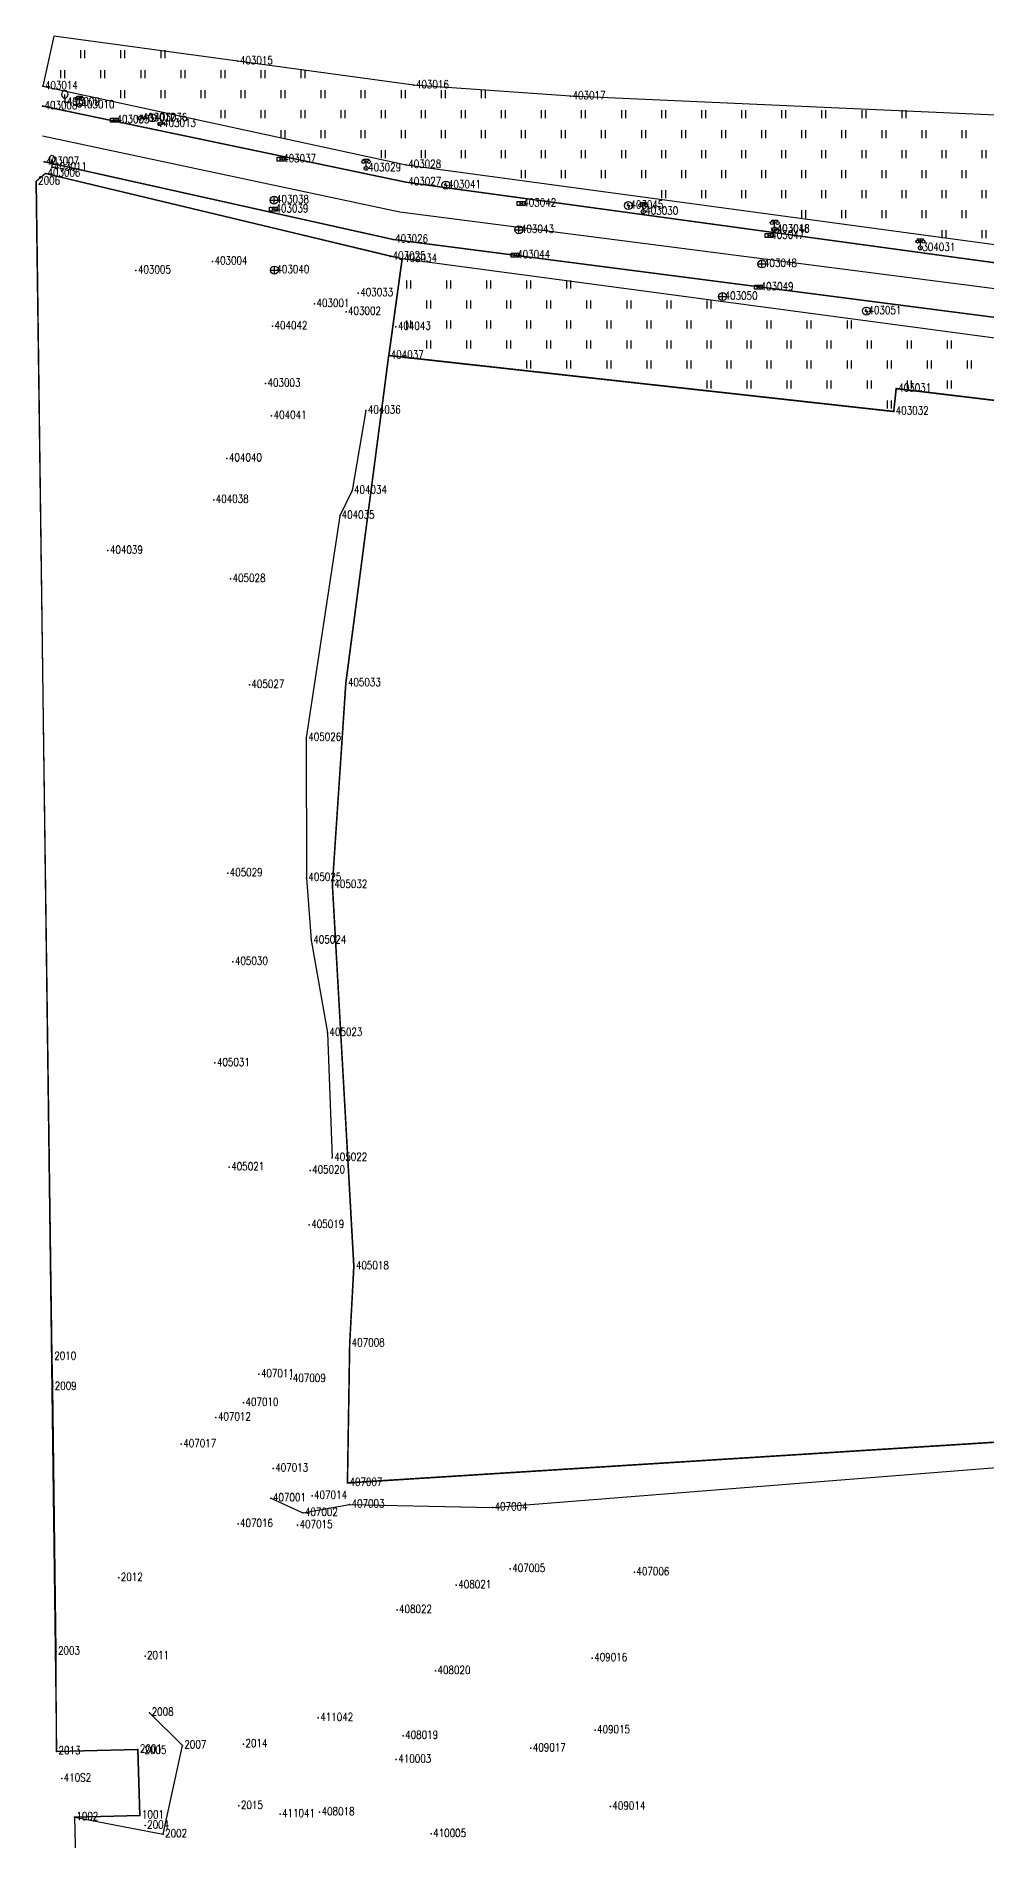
# Model space of a CAD drawing. Extents: x 945 to 1485, y 1110 to 1494.
# Drawn here: x 974.6 to 1093.3, y 1236.7 to 1462.2 of the extents above; entities that cross this region are included whole.
import ezdxf

# ---------------------------------------------------------------- set-up
doc = ezdxf.new("R2010")
doc.units = 0
doc.header["$LTSCALE"] = 0.5
doc.header["$PDSIZE"] = 0.2
doc.layers.get('0').update_dxf_attribs({"linetype": 'CONTINUOUS'})
for name, color, linetype in [('COMPONENT', 4, 'CONTINUOUS'), ('DLDW', 11, 'CONTINUOUS'), ('DLSS', 4, 'CONTINUOUS'), ('DMTZ', 3, 'CONTINUOUS'), ('GXYZ', 2, 'CONTINUOUS'), ('JJ', 2, 'CONTINUOUS'), ('ZBTZ', 3, 'CONTINUOUS'), ('ZDH', 1, 'CONTINUOUS')]:
    doc.layers.add(name, color=color, linetype=linetype)
doc.styles.add('HZ', font='rs.shx', dxfattribs={"width": 0.8, "bigfont": 'hztxt.shx'})
doc.linetypes.add('10421', pattern='A,2,[150,AAA.SHX,S=0.5,R=0,X=0,Y=0.5],1e-11', length=2)
doc.linetypes.add('1161', pattern='A,0,[149,AAA.SHX,S=0.15,R=0,X=0,Y=0],-1.6', length=1.6)
doc.linetypes.add('921', pattern='A,3.3,[150,AAA.SHX,S=0.8,R=0,X=0,Y=0],-1.6,[150,AAA.SHX,S=0.8,R=0,X=0,Y=0.8],1e-11', length=4.9)

# ---------------------------------------------------------------- blocks, each defined once
blk = doc.blocks.new('gc097')
for p, q in [((-0.7, 2), (-0.7, 2.3)), ((-0.7, 2.3), (0.7, 2.3)), ((0, 0.5), (0, 2.3)), ((0.7, 2.3), (0.7, 2))]:
    blk.add_line(p, q)
for centre, radius in [((-0.7, 1.6), 0.4), ((0, 0), 0.5), ((0.73, 1.6), 0.4)]:
    blk.add_circle(centre, radius)
blk = doc.blocks.new('gc143')
for p, q in [((0, 1), (0, 2)), ((0, 1), (0, 0)), ((1, 0), (0, 0))]:
    blk.add_line(p, q)
for centre, start, end in [((0.225, 2), 102.68038, 257.31962), ((-0.225, 2), 282.68038, 77.31962)]:
    blk.add_arc(centre, 1.025, start, end)
blk = doc.blocks.new('gcbj0612')
for p, q in [((-0.75, 0.26), (0.16, 0.53)), ((-0.57, -0.34), (0.34, -0.07))]:
    blk.add_line(p, q)
at = {"flags": 128}
for points in [[(-0.73, 0.26), (-0.77, 0.25), (-0.79, 0.23), (-0.81, 0.19), (-0.83, 0.15), (-0.84, 0.1), (-0.84, 0.05), (-0.84, -0.01), (-0.83, -0.07), (-0.81, -0.12), (-0.79, -0.18), (-0.77, -0.23), (-0.74, -0.27), (-0.7, -0.3), (-0.67, -0.33), (-0.63, -0.34), (-0.6, -0.34), (-0.57, -0.34), (-0.54, -0.32), (-0.51, -0.29), (-0.49, -0.25), (-0.48, -0.2), (-0.47, -0.15), (-0.47, -0.1), (-0.48, -0.04), (-0.49, 0.02), (-0.51, 0.07), (-0.54, 0.13), (-0.56, 0.17), (-0.6, 0.21), (-0.63, 0.24), (-0.67, 0.26), (-0.7, 0.27)], [(-0.71, 0.18), (-0.72, 0.17), (-0.75, 0.12), (-0.75, 0.04), (-0.74, -0.06), (-0.7, -0.15), (-0.66, -0.22), (-0.62, -0.25), (-0.6, -0.26), (-0.59, -0.24), (-0.57, -0.2), (-0.56, -0.12), (-0.58, -0.02), (-0.61, 0.08), (-0.66, 0.14), (-0.7, 0.17)]]:
    blk.add_lwpolyline(points, close=True, dxfattribs=at)
blk.add_lwpolyline([(0.3, -0.08), (0.33, -0.07), (0.36, -0.05), (0.38, -0.02), (0.4, 0.02), (0.41, 0.07), (0.42, 0.12), (0.41, 0.18), (0.41, 0.23), (0.39, 0.29), (0.37, 0.35), (0.35, 0.4), (0.32, 0.44), (0.28, 0.48), (0.25, 0.51), (0.21, 0.52), (0.18, 0.53), (0.15, 0.52)], dxfattribs=at)
at = {"extrusion": (0, 0, -1), "flags": 128}
blk.add_lwpolyline([(-0.4, 0.25), (-0.51, 0.28), (-0.61, 0.29), (-0.69, 0.27), (-0.77, 0.2), (-0.81, 0.09), (-0.82, -0.01), (-0.8, -0.06), (-0.76, -0.08), (-0.7, -0.09), (-0.64, -0.09), (-0.59, -0.07), (-0.57, -0.04), (-0.59, -0.01), (-0.63, 0.02), (-0.69, 0.03), (-0.75, 0.03), (-0.79, 0.02), (-0.84, -0.01), (-0.89, -0.1), (-0.91, -0.19), (-0.9, -0.29), (-0.87, -0.38)], dxfattribs=at)
blk.add_lwpolyline([(-0.09, -0.2), (-0.22, -0.54), (0.05, -0.54)], close=True)
blk = doc.blocks.new('gc041')
for p, q in [((-1, 0.5), (1, 0.5)), ((-1, -0.5), (-1, 0.5)), ((-0.33, 0.5), (-0.33, -0.5)), ((0.33, 0.5), (0.33, -0.5)), ((1, 0.5), (1, -0.5)), ((1, -0.5), (-1, -0.5))]:
    blk.add_line(p, q)
blk = doc.blocks.new('gc043')
for p, q in [((-1, 0), (1, 0)), ((0, -1), (0, 1))]:
    blk.add_line(p, q)
blk.add_circle((0, 0), 1)
blk = doc.blocks.new('gc050')
for p, q in [((-0.35, 0), (0.05, 0.69)), ((-0.35, 0), (0.35, 0)), ((0.35, 0), (-0.06, -0.69))]:
    blk.add_line(p, q)
blk.add_circle((0, 0), 1)
blk = doc.blocks.new('gc323')
at = {"flags": 128}
for points in [[(-0.5, 0), (-0.5, 2)], [(0.5, 0), (0.5, 2)]]:
    blk.add_lwpolyline(points, dxfattribs=at)

msp = doc.modelspace()

# ---------------------------------------------------------------- linework, layer by layer
at = {"linetype": 'Continuous'}
for p, q in [((1020.01, 1440.18), (975.39, 1449.69)), ((976.62, 1297.17, 11.33), (974.6, 1444.02, 11.3)), ((1199.52, 1417, 10.38), (1020.01, 1440.18)), ((976.67, 1293.43, 11.27), (976.62, 1297.17, 11.33)), ((977.08, 1260.36, 11.31), (976.67, 1293.43, 11.27)), ((977.14, 1247.88, 13.24), (977.08, 1260.36, 11.31))]:
    msp.add_line(p, q, dxfattribs=at)
at = {"linetype": 'Continuous', "flags": 128}
for points, elevation in [([(1134.38, 1289.02), (1013.46, 1281.42), (1013.74, 1298.84), (1014.26, 1308.48), (1011.58, 1356.14), (1013.26, 1381.34), (1018.61, 1422.27), (1020.28, 1434.36), (975.76, 1445.02), (1020.28, 1434.36), (1018.85, 1434.63), (975.76, 1445.02), (974.6, 1444.02), (977.14, 1247.88), (987.3, 1248.09), (987.56, 1239.88), (979.37, 1239.67), (979.58, 1231.04)], 10.43), ([(979.37, 1239.67), (987.56, 1239.88), (987.3, 1248.09), (977.14, 1247.88)], 13.24)]:
    msp.add_lwpolyline(points, dxfattribs=dict(at, elevation=elevation))
at = {"layer": 'DLSS', "linetype": 'Continuous', "const_width": 0.175, "flags": 128}
msp.add_lwpolyline([(975.39, 1453.44), (1020.8, 1443.92), (1099.29, 1433.17), (1145.69, 1427.23), (1199.83, 1420.96), (1205.07, 1423.58), (1207.53, 1429.43), (1207.32, 1450.23)], dxfattribs=at)
at = {"layer": 'DLSS', "linetype": 'Continuous', "const_width": 0.175, "elevation": 8.66, "flags": 128}
msp.add_lwpolyline([(1194.7, 1204.02), (1201.52, 1204.92), (1205.21, 1207.04), (1207.44, 1209.31), (1209.56, 1213.6), (1210.06, 1217.59), (1207.86, 1399.65), (1206.04, 1409.59), (1198.49, 1413.53), (1019.16, 1436.77), (975.6, 1446.48)], dxfattribs=at)
at = {"layer": 'DMTZ', "linetype": '10421', "flags": 128}
for points in [[(1015.75, 1415.4), (1014.03, 1405.4), (1012.49, 1402.26), (1008.32, 1374.52), (1008.33, 1357.03), (1008.95, 1349.21), (1010.96, 1337.64), (1011.57, 1322.04)], [(1003.91, 1279.5), (1007.9, 1277.67), (1013.72, 1278.73), (1031.58, 1278.36), (1124.89, 1285.74)], [(979.37, 1239.67), (990.45, 1237.53), (992.85, 1248.63), (988.77, 1252.71)]]:
    msp.add_lwpolyline(points, dxfattribs=at)
at = {"layer": 'JJ', "linetype": '921', "const_width": 0.2, "flags": 128}
msp.add_lwpolyline([(1134.33, 1411.85), (1081.96, 1418.14), (1081.65, 1415.28), (1018.61, 1422.27), (1013.26, 1381.34), (1011.58, 1356.14), (1014.26, 1308.48), (1013.74, 1298.84), (1013.46, 1281.42), (1134.38, 1289.02), (1134.38, 1294.15), (1134.38, 1295.97), (1135.12, 1302.93), (1135.6, 1306.95)], close=True, dxfattribs=at)
at = {"layer": 'ZBTZ', "linetype": '1161', "flags": 128}
msp.add_lwpolyline([(975.44, 1455.93), (1020.79, 1446.1), (1100.1, 1435.34), (1137.39, 1430.45), (1186.01, 1424.42), (1185.83, 1449.9), (1164.66, 1449.52), (1159.55, 1449.37), (1041.31, 1454.68), (1021.75, 1456.03), (999.78, 1459.04), (976.8, 1462.18)], close=True, dxfattribs=at)
at = {"layer": 'ZBTZ', "linetype": '1161', "elevation": 10.43, "flags": 128}
msp.add_lwpolyline([(1195.06, 1408.15), (1199.48, 1408.6), (1199.96, 1411.13), (1130.38, 1419.93), (1096.14, 1424.2), (1020.28, 1434.36), (1018.61, 1422.27), (1081.65, 1415.28), (1081.96, 1418.14), (1134.33, 1411.85), (1135.64, 1415.4), (1145.79, 1416.02), (1155.59, 1412.15), (1161.85, 1413.34), (1167.86, 1411.98), (1184.2, 1410.57), (1190.9, 1408.33)], close=True, dxfattribs=at)
at = {"layer": 'ZDH', "linetype": 'Continuous'}
for p in [(999.78, 1459.04, 15.31), (975.44, 1455.93, 11.12), (1021.75, 1456.03, 15.84), (1041.31, 1454.68, 16.69), (975.39, 1453.44, 10.81), (978.18, 1453.89, 11), (980.01, 1453.54, 10.94), (984.38, 1451.69, 10.79), (987.62, 1451.91, 10.97), (989.1, 1451.95, 10.99), (990.19, 1451.21, 11.06), (975.6, 1446.48, 10.83), (976.58, 1445.78, 11.06), (1005.18, 1446.81, 10.83), (1015.79, 1445.67, 10.97), (1020.79, 1446.1, 11), (974.6, 1444.02, 11.3), (975.76, 1445.02, 11), (1020.8, 1443.92, 10.83), (1025.75, 1443.56, 10.97), (1004.3, 1441.68, 10.84), (1035.15, 1441.26, 10.81), (1048.53, 1441.01, 10.9), (1004.22, 1440.54, 10.83), (1050.38, 1440.24, 10.84), (1019.16, 1436.77, 10.86), (1034.86, 1437.98, 10.86), (1066.11, 1437.25, 10.7), (1066.78, 1438.03, 10.83), (1066.8, 1438.03, 10.83), (1018.85, 1434.63, 10.96), (1020.28, 1434.36, 10.96), (1034.39, 1434.8, 10.83), (1084.97, 1435.72, 10.77), (987.05, 1432.9, 11.58), (996.62, 1434.03, 11.66), (1004.34, 1432.94, 11.51), (1065.2, 1433.71, 10.74), (1014.81, 1430.06, 11.63), (1060.29, 1429.63, 10.86), (1064.78, 1430.8, 10.71), (1009.34, 1428.73, 12.21), (1013.28, 1427.74, 12.34), (1078.24, 1427.82, 10.79), (1004.1, 1425.93, 12.36), (1019.5, 1425.87, 12.36), (1018.61, 1422.27, 12.53), (1003.23, 1418.77, 12.8), (1081.96, 1418.14, 11.4), (1004, 1414.75, 13.29), (1015.75, 1415.4, 12.93), (1081.65, 1415.28, 11.98), (998.41, 1409.42, 14.03), (1014.03, 1405.4, 14.49), (996.77, 1404.24, 14.73), (1012.49, 1402.26, 15.09), (983.56, 1397.89, 13.96), (998.88, 1394.37, 15.77), (1001.22, 1381.12, 16.68), (1013.26, 1381.34, 14.46), (1008.32, 1374.52, 17), (998.51, 1357.58, 16.41), (1008.33, 1357.03, 16.57), (1011.58, 1356.14, 14.87), (1008.95, 1349.21, 15.73), (999.16, 1346.52, 15.82), (1010.96, 1337.64, 15.67), (996.91, 1333.88, 15.22), (1011.57, 1322.04, 15.04), (998.7, 1320.85, 14.56), (1008.8, 1320.46, 14.9), (1008.69, 1313.65, 15.34), (1014.26, 1308.48, 15.24), (1013.74, 1298.84, 15.76), (976.62, 1297.17, 11.33), (1002.4, 1294.99, 13.67), (1006.39, 1294.41, 15.32), (976.67, 1293.43, 11.27), (1000.48, 1291.43, 13.8), (997.05, 1289.6, 13.46), (992.71, 1286.26, 13.11), (1004.19, 1283.21, 16.08), (1013.46, 1281.42, 16), (1003.91, 1279.5, 15.48), (1009.04, 1279.81, 15.63), (1013.72, 1278.73, 16.83), (999.8, 1276.29, 15.16), (1007.9, 1277.67, 16.39), (1031.58, 1278.36, 17.99), (1007.23, 1276.13, 16.03), (984.92, 1269.54, 14.91), (1033.79, 1270.67, 19.16), (1049.28, 1270.26, 19.54), (1027.05, 1268.63, 19.17), (1019.65, 1265.54, 19.09), (977.08, 1260.36, 11.31), (988.19, 1259.77, 16.39), (1044.01, 1259.54, 21.3), (1024.45, 1257.93, 20.51), (988.77, 1252.71, 16.43), (1009.81, 1252.05, 19.92), (1020.41, 1249.83, 21.41), (1044.37, 1250.52, 22.81), (977.14, 1247.88, 16.16), (987.3, 1248.09, 16.31), (987.87, 1247.94, 15.15), (992.85, 1248.63, 17.52), (1000.48, 1248.79, 18.71), (1036.35, 1248.26, 22.92), (1019.56, 1246.85, 21.78), (977.79, 1244.48, 16.14), (999.91, 1241.07, 19.04), (1009.98, 1240.27, 21.25), (1046.28, 1240.97, 23.75), (979.37, 1239.67, 13.24), (987.56, 1239.88, 16.23), (988.21, 1238.6, 14.97), (1005.05, 1240.05, 20.22), (990.45, 1237.53, 16.91), (1023.91, 1237.56, 23.14)]:
    msp.add_point(p, dxfattribs=at)

# ---------------------------------------------------------------- block references
at = {"layer": 'COMPONENT', "linetype": 'Continuous', "xscale": 0.5, "yscale": 0.5}
for p in [(987.62, 1451.91, 10.97), (990.19, 1451.21, 11.06), (1066.8, 1438.03, 10.83)]:
    msp.add_blockref('gcbj0612', p, dxfattribs=at)
at = {"layer": 'DLDW', "linetype": 'Continuous', "xscale": 0.5, "yscale": 0.5}
for p in [(980.01, 1453.54, 10.94), (1015.79, 1445.67, 10.97), (1050.38, 1440.24, 10.84), (1066.78, 1438.03, 10.83), (1084.97, 1435.72, 10.77)]:
    msp.add_blockref('gc097', p, dxfattribs=at)
at = {"layer": 'GXYZ', "linetype": 'Continuous', "xscale": 0.5, "yscale": 0.5}
for name, p in [('gc050', (989.1, 1451.95, 10.99)), ('gc041', (984.38, 1451.69, 10.79)), ('gc041', (1005.18, 1446.81, 10.83)), ('gc050', (1025.75, 1443.56, 10.97)), ('gc043', (1004.3, 1441.68, 10.84)), ('gc041', (1035.15, 1441.26, 10.81)), ('gc050', (1048.53, 1441.01, 10.9)), ('gc041', (1004.22, 1440.54, 10.83)), ('gc043', (1034.86, 1437.98, 10.86)), ('gc041', (1066.11, 1437.25, 10.7)), ('gc041', (1034.39, 1434.8, 10.83)), ('gc043', (1065.2, 1433.71, 10.74)), ('gc043', (1004.34, 1432.94, 11.51)), ('gc043', (1060.29, 1429.63, 10.86)), ('gc041', (1064.78, 1430.8, 10.71)), ('gc050', (1078.24, 1427.82, 10.79))]:
    msp.add_blockref(name, p, dxfattribs=at)
at = {"layer": 'ZBTZ', "linetype": 'Continuous', "xscale": 0.5, "yscale": 0.5}
for name, p in [('gc323', (980.44, 1459.42)), ('gc323', (985.44, 1459.42)), ('gc323', (990.44, 1459.42)), ('gc323', (977.94, 1456.92)), ('gc323', (982.94, 1456.92)), ('gc323', (987.94, 1456.92)), ('gc323', (992.94, 1456.92)), ('gc323', (997.94, 1456.92)), ('gc323', (1002.94, 1456.92)), ('gc323', (1007.94, 1456.92)), ('gc143', (978.18, 1453.89, 11)), ('gc323', (985.44, 1454.42)), ('gc323', (990.44, 1454.42)), ('gc323', (995.44, 1454.42)), ('gc323', (1000.44, 1454.42)), ('gc323', (1005.44, 1454.42)), ('gc323', (1010.44, 1454.42)), ('gc323', (1015.44, 1454.42)), ('gc323', (1020.44, 1454.42)), ('gc323', (1025.44, 1454.42)), ('gc323', (1030.44, 1454.42)), ('gc323', (997.94, 1451.92)), ('gc323', (1002.94, 1451.92)), ('gc323', (1007.94, 1451.92)), ('gc323', (1012.94, 1451.92)), ('gc323', (1017.94, 1451.92)), ('gc323', (1022.94, 1451.92)), ('gc323', (1027.94, 1451.92)), ('gc323', (1032.94, 1451.92)), ('gc323', (1037.94, 1451.92)), ('gc323', (1042.94, 1451.92)), ('gc323', (1047.94, 1451.92)), ('gc323', (1052.94, 1451.92)), ('gc323', (1057.94, 1451.92)), ('gc323', (1062.94, 1451.92)), ('gc323', (1067.94, 1451.92)), ('gc323', (1072.94, 1451.92)), ('gc323', (1077.94, 1451.92)), ('gc323', (1082.94, 1451.92)), ('gc323', (1005.44, 1449.42)), ('gc323', (1010.44, 1449.42)), ('gc323', (1015.44, 1449.42)), ('gc323', (1020.44, 1449.42)), ('gc323', (1025.44, 1449.42)), ('gc323', (1030.44, 1449.42)), ('gc323', (1035.44, 1449.42)), ('gc323', (1040.44, 1449.42)), ('gc323', (1045.44, 1449.42)), ('gc323', (1050.44, 1449.42)), ('gc323', (1055.44, 1449.42)), ('gc323', (1060.44, 1449.42)), ('gc323', (1065.44, 1449.42)), ('gc323', (1070.44, 1449.42)), ('gc323', (1075.44, 1449.42)), ('gc323', (1080.44, 1449.42)), ('gc323', (1085.44, 1449.42)), ('gc323', (1090.44, 1449.42)), ('gc323', (1017.94, 1446.92)), ('gc323', (1022.94, 1446.92)), ('gc323', (1027.94, 1446.92)), ('gc323', (1032.94, 1446.92)), ('gc323', (1037.94, 1446.92)), ('gc323', (1042.94, 1446.92)), ('gc323', (1047.94, 1446.92)), ('gc323', (1052.94, 1446.92)), ('gc323', (1057.94, 1446.92)), ('gc323', (1062.94, 1446.92)), ('gc323', (1067.94, 1446.92)), ('gc323', (1072.94, 1446.92)), ('gc323', (1077.94, 1446.92)), ('gc323', (1082.94, 1446.92)), ('gc323', (1087.94, 1446.92)), ('gc323', (1092.94, 1446.92)), ('gc143', (976.58, 1445.78, 11.06)), ('gc323', (1035.44, 1444.42)), ('gc323', (1040.44, 1444.42)), ('gc323', (1045.44, 1444.42)), ('gc323', (1050.44, 1444.42)), ('gc323', (1055.44, 1444.42)), ('gc323', (1060.44, 1444.42)), ('gc323', (1065.44, 1444.42)), ('gc323', (1070.44, 1444.42)), ('gc323', (1075.44, 1444.42)), ('gc323', (1080.44, 1444.42)), ('gc323', (1085.44, 1444.42)), ('gc323', (1090.44, 1444.42)), ('gc323', (1052.94, 1441.92)), ('gc323', (1057.94, 1441.92)), ('gc323', (1062.94, 1441.92)), ('gc323', (1067.94, 1441.92)), ('gc323', (1072.94, 1441.92)), ('gc323', (1077.94, 1441.92)), ('gc323', (1082.94, 1441.92)), ('gc323', (1087.94, 1441.92)), ('gc323', (1092.94, 1441.92)), ('gc323', (1070.44, 1439.42)), ('gc323', (1075.44, 1439.42)), ('gc323', (1080.44, 1439.42)), ('gc323', (1085.44, 1439.42)), ('gc323', (1090.44, 1439.42)), ('gc323', (1087.94, 1436.92)), ('gc323', (1092.94, 1436.92)), ('gc323', (1021.11, 1430.65)), ('gc323', (1026.11, 1430.65)), ('gc323', (1031.11, 1430.65)), ('gc323', (1036.11, 1430.65)), ('gc323', (1041.11, 1430.65)), ('gc323', (1023.61, 1428.15)), ('gc323', (1028.61, 1428.15)), ('gc323', (1033.61, 1428.15)), ('gc323', (1038.61, 1428.15)), ('gc323', (1043.61, 1428.15)), ('gc323', (1048.61, 1428.15)), ('gc323', (1053.61, 1428.15)), ('gc323', (1058.61, 1428.15)), ('gc323', (1021.11, 1425.65)), ('gc323', (1026.11, 1425.65)), ('gc323', (1031.11, 1425.65)), ('gc323', (1036.11, 1425.65)), ('gc323', (1041.11, 1425.65)), ('gc323', (1046.11, 1425.65)), ('gc323', (1051.11, 1425.65)), ('gc323', (1056.11, 1425.65)), ('gc323', (1061.11, 1425.65)), ('gc323', (1066.11, 1425.65)), ('gc323', (1071.11, 1425.65)), ('gc323', (1076.11, 1425.65)), ('gc323', (1023.61, 1423.15)), ('gc323', (1028.61, 1423.15)), ('gc323', (1033.61, 1423.15)), ('gc323', (1038.61, 1423.15)), ('gc323', (1043.61, 1423.15)), ('gc323', (1048.61, 1423.15)), ('gc323', (1053.61, 1423.15)), ('gc323', (1058.61, 1423.15)), ('gc323', (1063.61, 1423.15)), ('gc323', (1068.61, 1423.15)), ('gc323', (1073.61, 1423.15)), ('gc323', (1078.61, 1423.15)), ('gc323', (1083.61, 1423.15)), ('gc323', (1088.61, 1423.15)), ('gc323', (1036.11, 1420.65)), ('gc323', (1041.11, 1420.65)), ('gc323', (1046.11, 1420.65)), ('gc323', (1051.11, 1420.65)), ('gc323', (1056.11, 1420.65)), ('gc323', (1061.11, 1420.65)), ('gc323', (1066.11, 1420.65)), ('gc323', (1071.11, 1420.65)), ('gc323', (1076.11, 1420.65)), ('gc323', (1081.11, 1420.65)), ('gc323', (1086.11, 1420.65)), ('gc323', (1091.11, 1420.65)), ('gc323', (1058.61, 1418.15)), ('gc323', (1063.61, 1418.15)), ('gc323', (1068.61, 1418.15)), ('gc323', (1073.61, 1418.15)), ('gc323', (1078.61, 1418.15)), ('gc323', (1083.61, 1418.15)), ('gc323', (1088.61, 1418.15)), ('gc323', (1081.11, 1415.65))]:
    msp.add_blockref(name, p, dxfattribs=at)

# ---------------------------------------------------------------- texts
at = {"layer": 'ZDH', "linetype": 'Continuous', "style": 'HZ', "width": 0.8}
for s, p in [('403015', (1000.03, 1458.66, 15.31)), ('403014', (975.69, 1455.55, 11.12)), ('403009', (978.43, 1453.52, 11)), ('403016', (1022, 1455.66, 15.84)), ('403017', (1041.56, 1454.3, 16.69)), ('403008', (975.64, 1453.06, 10.81)), ('403010', (980.26, 1453.17, 10.94)), ('403035', (984.63, 1451.32, 10.79)), ('403012', (987.87, 1451.53, 10.97)), ('403036', (989.35, 1451.57, 10.99)), ('403013', (990.44, 1450.84, 11.06)), ('403007', (975.85, 1446.1, 10.83)), ('403006', (976.01, 1444.64, 11)), ('403011', (976.83, 1445.4, 11.06)), ('403037', (1005.43, 1446.43, 10.83)), ('403029', (1016.04, 1445.29, 10.97)), ('403028', (1021.04, 1445.72, 11)), ('2006', (974.85, 1443.65, 11.3)), ('403027', (1021.05, 1443.55, 10.83)), ('403041', (1026, 1443.18, 10.97)), ('403039', (1004.47, 1440.16, 10.83)), ('403038', (1004.55, 1441.31, 10.84)), ('403042', (1035.4, 1440.89, 10.81)), ('403045', (1048.78, 1440.63, 10.9)), ('403030', (1050.63, 1439.87, 10.84)), ('403018', (1067.03, 1437.66, 10.83)), ('403046', (1067.05, 1437.66, 10.83)), ('403026', (1019.41, 1436.39, 10.86)), ('403043', (1035.11, 1437.61, 10.86)), ('403047', (1066.36, 1436.87, 10.7)), ('403004', (996.87, 1433.65, 11.66)), ('403025', (1019.1, 1434.26, 10.96)), ('403034', (1020.53, 1433.98, 10.96)), ('403044', (1034.64, 1434.43, 10.83)), ('403048', (1065.45, 1433.34, 10.74)), ('304031', (1085.22, 1435.34, 10.77)), ('403005', (987.3, 1432.53, 11.58)), ('403040', (1004.59, 1432.57, 11.51)), ('403033', (1015.06, 1429.69, 11.63)), ('403050', (1060.54, 1429.25, 10.86)), ('403049', (1065.03, 1430.42, 10.71)), ('403001', (1009.59, 1428.35, 12.21)), ('403002', (1013.53, 1427.37, 12.34)), ('403051', (1078.49, 1427.44, 10.79)), ('404042', (1004.35, 1425.55, 12.36)), ('404043', (1019.75, 1425.5, 12.36)), ('404037', (1018.86, 1421.9, 12.53)), ('403003', (1003.48, 1418.39, 12.8)), ('403031', (1082.21, 1417.76, 11.4)), ('404041', (1004.25, 1414.37, 13.29)), ('404036', (1016, 1415.02, 12.93)), ('403032', (1081.9, 1414.91, 11.98)), ('404040', (998.66, 1409.05, 14.03)), ('404038', (997.02, 1403.87, 14.73)), ('404034', (1014.28, 1405.02, 14.49)), ('404035', (1012.74, 1401.89, 15.09)), ('404039', (983.81, 1397.52, 13.96)), ('405028', (999.12, 1393.99, 15.77)), ('405027', (1001.47, 1380.74, 16.68)), ('405033', (1013.51, 1380.96, 14.46)), ('405026', (1008.57, 1374.14, 17)), ('405029', (998.76, 1357.21, 16.41)), ('405025', (1008.58, 1356.65, 16.57)), ('405032', (1011.83, 1355.76, 14.87)), ('405024', (1009.2, 1348.83, 15.73)), ('405030', (999.41, 1346.15, 15.82)), ('405023', (1011.21, 1337.27, 15.67)), ('405031', (997.16, 1333.5, 15.22)), ('405021', (998.95, 1320.47, 14.56)), ('405022', (1011.82, 1321.66, 15.04)), ('405020', (1009.05, 1320.09, 14.9)), ('405019', (1008.94, 1313.28, 15.34)), ('405018', (1014.51, 1308.11, 15.24)), ('407008', (1013.99, 1298.47, 15.76)), ('2010', (976.87, 1296.8, 11.33)), ('407011', (1002.65, 1294.62, 13.67)), ('407009', (1006.64, 1294.04, 15.32)), ('2009', (976.92, 1293.06, 11.27)), ('407012', (997.3, 1289.22, 13.46)), ('407010', (1000.73, 1291.05, 13.8)), ('407017', (992.96, 1285.88, 13.11)), ('407013', (1004.44, 1282.84, 16.08)), ('407007', (1013.71, 1281.05, 16)), ('407001', (1004.16, 1279.12, 15.48)), ('407014', (1009.29, 1279.43, 15.63)), ('407003', (1013.97, 1278.35, 16.83)), ('407004', (1031.83, 1277.98, 17.99)), ('407016', (1000.05, 1275.91, 15.16)), ('407015', (1007.48, 1275.76, 16.03)), ('407002', (1008.15, 1277.3, 16.39)), ('2012', (985.17, 1269.17, 14.91)), ('407005', (1034.04, 1270.3, 19.16)), ('407006', (1049.53, 1269.88, 19.54)), ('408021', (1027.3, 1268.26, 19.17)), ('408022', (1019.9, 1265.17, 19.09)), ('2003', (977.33, 1259.98, 11.31)), ('2011', (988.44, 1259.4, 16.39)), ('408020', (1024.7, 1257.56, 20.51)), ('409016', (1044.26, 1259.16, 21.3)), ('2008', (989.02, 1252.34, 16.43)), ('411042', (1010.06, 1251.68, 19.92)), ('2007', (993.1, 1248.25, 17.52)), ('2014', (1000.73, 1248.42, 18.71)), ('408019', (1020.66, 1249.46, 21.41)), ('409015', (1044.62, 1250.14, 22.81)), ('2013', (977.39, 1247.51, 16.16)), ('2001', (987.55, 1247.72, 16.31)), ('2005', (988.12, 1247.56, 15.15)), ('410003', (1019.81, 1246.48, 21.78)), ('409017', (1036.6, 1247.88, 22.92)), ('410S2', (978.04, 1244.1, 16.14)), ('1002', (979.62, 1239.3, 13.24)), ('1001', (987.81, 1239.5, 16.23)), ('2015', (1000.16, 1240.69, 19.04)), ('411041', (1005.3, 1239.67, 20.22)), ('408018', (1010.23, 1239.9, 21.25)), ('409014', (1046.53, 1240.6, 23.75)), ('2004', (988.46, 1238.23, 14.97)), ('2002', (990.7, 1237.15, 16.91)), ('410005', (1024.16, 1237.18, 23.14))]:
    msp.add_text(s, height=1, dxfattribs=at).set_placement(p)

doc.saveas('drawing.dxf')
